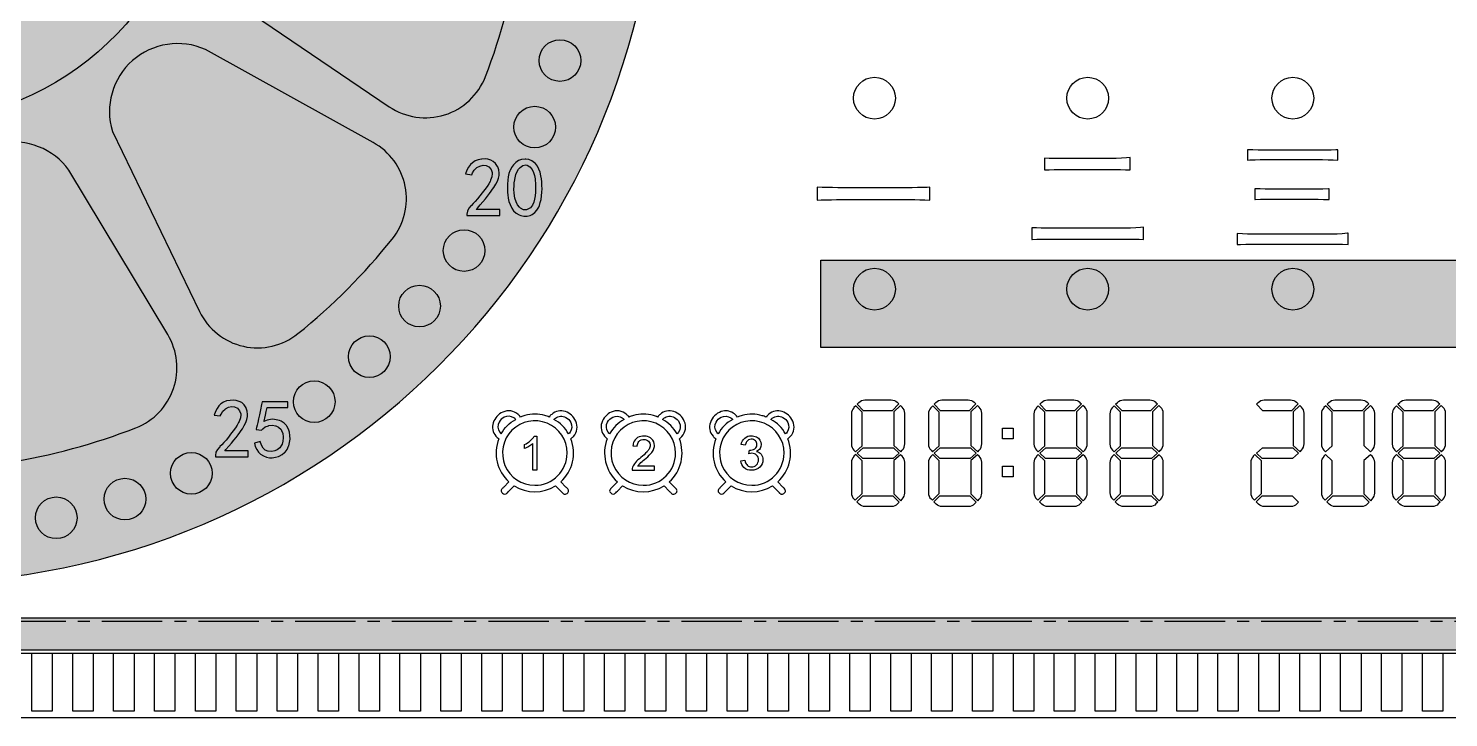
# Model space of a CAD drawing. Header units: millimetres. Extents: x 1653 to 3206, y -200 to 97.
# Drawn here: x 2999.8 to 3088, y -111.2 to -68.4 of the extents above; entities that cross this region are included whole.
import ezdxf

# ---------------------------------------------------------------- set-up
doc = ezdxf.new("R2010")
doc.units = ezdxf.units.MM
doc.header["$LTSCALE"] = 3
doc.linetypes.add('CENTER', pattern=[2, 1.25, -0.25, 0.25, -0.25])
for name, color, linetype in [('PR', 8, 'Continuous'), ('PR1', 7, 'Continuous'), ('PR2', 7, 'Continuous')]:
    doc.layers.add(name, color=color, linetype=linetype)

msp = doc.modelspace()

# ---------------------------------------------------------------- hatches: boundary and pattern name
at = {"layer": 'PR', "ltscale": 5.568232}
h = msp.add_hatch(color=256, dxfattribs=at)
h.paths.add_polyline_path([(2961.409, -3.448), (2931.526, -33.331), (2931.526, -81.165), (2957.409, -107.048), (3135.243, -107.048), (3161.126, -81.165), (3161.126, -33.331), (3131.243, -3.448)])
edge = h.paths.add_edge_path(flags=16)
edge.add_line((3114.189, -9.448), (2980.337, -9.448))
edge.add_arc((2985.616, -57.248), 48.091, 96.30279, 263.69721)
edge.add_line((2980.337, -105.048), (3114.189, -105.048))
edge.add_arc((3106.75, -57.248), 48.375, 278.84584, 441.15416)
at = {"layer": 'PR1'}
h = msp.add_hatch(color=1, dxfattribs=at)
h.paths.add_polyline_path([(3048.963, -82.835), (3134.356, -82.835), (3134.356, -88.263), (3048.963, -88.263)])
edge = h.paths.add_edge_path()
edge.add_line((3039.529, -54.723), (3031.854, -54.723))
edge.add_line((3031.854, -54.723), (3028.843, -57.403))
edge.add_line((3028.843, -57.403), (3010.153, -57.403))
edge.add_arc((2992.526, -58.539), 17.664, 3.68918, 89.89546)
edge.add_line((2992.558, -40.876), (2992.558, -21.347))
edge.add_line((2992.558, -21.347), (2990.526, -18.894))
edge.add_line((2990.526, -18.894), (2989.874, -11.456))
edge.add_arc((2992.526, -58.539), 47.158, 4.64143, 93.22354, ccw=False)
at = {"layer": 'PR2', "ltscale": 5.568232}
h = msp.add_hatch(color=2, dxfattribs=at)
edge = h.paths.add_edge_path()
edge.add_line((2992.639, -74.202), (2992.639, -93.676))
edge.add_line((2992.639, -93.676), (2995.788, -96.97))
edge.add_line((2995.788, -96.97), (2994.986, -102.832))
edge.add_arc((2992.526, -56.539), 46.358, 273.04225, 362.13292)
edge.add_line((3038.852, -54.814), (3031.917, -54.814))
edge.add_line((3031.917, -54.814), (3028.864, -57.531))
edge.add_line((3028.864, -57.531), (3010.161, -57.531))
edge.add_arc((2992.526, -56.539), 17.664, 270.36931, 356.78246, ccw=False)

# ---------------------------------------------------------------- linework, layer by layer
msp.add_line((2957.326, -107.248), (3135.326, -107.248))
at = {"linetype": 'Continuous'}
msp.add_lwpolyline([(2931.326, -33.248), (2931.326, -81.248), (2961.326, -111.248), (3131.326, -111.248), (3161.326, -81.248), (3161.326, -33.248), (3131.326, -3.248), (2961.326, -3.248)], close=True, dxfattribs=at)
at = {"linetype": 'CENTER'}
msp.add_lwpolyline([(3114.205, -9.248), (2980.326, -9.248, 0.895837), (2980.326, -105.248), (3114.205, -105.248, 0.856686)], format="xyb", close=True, dxfattribs=at)
for points in [[(3030.279, -63.41, 0.464472), (3026.255, -58.808), (3014.343, -59.015, 0.643485), (3011.883, -66.313), (3022.166, -73.294, 0.482284), (3028.142, -71.43, 0.0547)], [(3022.357, -81.519, 0.464472), (3021.173, -75.522), (3010.753, -69.745, 0.643485), (3004.974, -74.835), (3010.389, -86.022, 0.482284), (3016.496, -87.396, 0.0547)], [(3006.441, -93.241, 0.464472), (3008.415, -87.456), (3002.279, -77.243, 0.643485), (2994.73, -78.762), (2993.825, -91.157, 0.482284), (2998.428, -95.4, 0.0547)], [(3028.63, -92.927, 0.263924), (3028.796, -93.756, 0.05139), (3028.973, -93.928, 0.313494), (3029.602, -96.602), (3029.275, -96.929, 0.028654), (3029.165, -97.05, 0.02584), (3029.144, -97.08, 0.37713), (3029.164, -97.273, 0.079179), (3029.259, -97.346, 0.280677), (3029.422, -97.346, 0.077129), (3029.505, -97.275, -0.005709), (3029.598, -97.174), (3029.925, -96.847, 0.28954), (3032.496, -96.847), (3032.823, -97.174, -0.018175), (3032.895, -97.253), (3032.913, -97.272, 0.055985), (3032.986, -97.338, 0.300846), (3033.158, -97.348, 0.080674), (3033.254, -97.277, 0.317747), (3033.293, -97.115, 0.107409), (3033.197, -96.981, 0.004445), (3033.146, -96.929), (3032.819, -96.602, 0.313494), (3033.448, -93.928, 0.042872), (3033.605, -93.779, 0.302661), (3033.755, -92.831, 0.209217), (3033.106, -92.235, 0.270778), (3032.256, -92.408, 0.047315), (3032.095, -92.575, 0.021781), (3031.838, -92.486, 0.150408), (3030.597, -92.482, 0.02318), (3030.326, -92.575, 0.045946), (3030.167, -92.411, 0.302012), (3029.22, -92.272, 0.209477)], [(3029.031, -93.524, 0.042316), (3029.117, -93.627, -0.142816), (3030.024, -92.719, 0.049341), (3029.906, -92.624, 0.268904), (3029.31, -92.582, 0.160211), (3028.993, -92.887, 0.289223)], [(3033.304, -93.627, 0.14274), (3032.397, -92.719, -0.035863), (3032.484, -92.645, -0.296562), (3033.137, -92.596, -0.160212), (3033.441, -92.913, -0.268924), (3033.399, -93.509, -0.049335)], [(3039.561, -97.174, -0.01823), (3039.633, -97.253), (3039.651, -97.272, 0.05603), (3039.724, -97.339, 0.301348), (3039.895, -97.348, 0.080266), (3039.992, -97.276, 0.317606), (3040.031, -97.114, 0.088835), (3039.972, -97.022, 0.017769), (3039.884, -96.929), (3039.557, -96.602, 0.313387), (3040.186, -93.928, 0.042874), (3040.343, -93.779, 0.302625), (3040.493, -92.831, 0.209215), (3039.843, -92.235, 0.270789), (3038.994, -92.408, 0.047312), (3038.833, -92.575, 0.021782), (3038.576, -92.486, 0.150394), (3037.335, -92.482, 0.023168), (3037.063, -92.575, 0.04595), (3036.905, -92.411, 0.30205), (3035.958, -92.272, 0.209454), (3035.367, -92.927, 0.263908), (3035.534, -93.756, 0.051395), (3035.71, -93.928, 0.313387), (3036.339, -96.602), (3036.013, -96.929, 0.028457), (3035.902, -97.05, 0.025792), (3035.882, -97.08, 0.377004), (3035.902, -97.273, 0.079563), (3035.997, -97.346, 0.28026), (3036.16, -97.346, 0.077052), (3036.243, -97.275, -0.005663), (3036.335, -97.174), (3036.662, -96.847, 0.289519), (3039.234, -96.847)], [(3036.762, -92.719, 0.142835), (3035.854, -93.627, -0.042311), (3035.769, -93.524, -0.289183), (3035.731, -92.887, -0.160229), (3036.048, -92.582, -0.268927), (3036.644, -92.624, -0.049337)], [(3040.042, -93.627, 0.142908), (3039.134, -92.719, -0.035853), (3039.222, -92.645, -0.29652), (3039.875, -92.596, -0.160233), (3040.179, -92.913, -0.268899), (3040.137, -93.509, -0.049329)], [(3046.294, -96.602, 0.313418), (3046.924, -93.928, 0.045063), (3047.086, -93.773, 0.302255), (3047.228, -92.826, 0.209532), (3046.575, -92.233, 0.263753), (3045.746, -92.396, 0.051792), (3045.571, -92.575, 0.019576), (3045.334, -92.492, 0.150277), (3044.093, -92.476, 0.025282), (3043.801, -92.575, 0.078806), (3043.537, -92.331, 0.233987), (3042.788, -92.236, 0.230004), (3042.11, -92.912, 0.27049), (3042.276, -93.762, 0.049092), (3042.448, -93.928, 0.313442), (3043.077, -96.602), (3042.75, -96.929, 0.027829), (3042.636, -97.055, 0.027591), (3042.616, -97.086, 0.357724), (3042.635, -97.268, 0.080639), (3042.729, -97.343, 0.279133), (3042.893, -97.349, 0.087277), (3042.986, -97.269, -0.018466), (3043.073, -97.174), (3043.4, -96.847, 0.289541), (3045.972, -96.847), (3046.298, -97.174, -0.017068), (3046.34, -97.218), (3046.376, -97.258), (3046.393, -97.278), (3046.411, -97.296), (3046.43, -97.313, 0.027369), (3046.458, -97.336, 0.298636), (3046.627, -97.351, 0.081733), (3046.725, -97.281), (3046.735, -97.27, 0.318993), (3046.766, -97.109, 0.090584), (3046.686, -96.996, 0.006605), (3046.621, -96.929)], [(3043.499, -92.719, 0.14274), (3042.592, -93.627, -0.042316), (3042.507, -93.524, -0.289223), (3042.468, -92.887, -0.160211), (3042.786, -92.582, -0.268904), (3043.382, -92.624, -0.049341)], [(3046.78, -93.627, 0.142829), (3045.872, -92.719, -0.035853), (3045.96, -92.645, -0.29652), (3046.612, -92.596, -0.160233), (3046.917, -92.913, -0.268899), (3046.875, -93.509, -0.049329)], [(3033.216, -94.813, 2.414605), (3031.21, -96.818, 0.414094)], [(3039.953, -94.813, 2.414511), (3037.948, -96.818, 0.414113)], [(3046.691, -94.813, 2.414511), (3044.686, -96.818, 0.414113)], [(3031.081, -95.867), (3031.081, -94.224, -0.054788), (3030.842, -94.399, -0.046354), (3030.566, -94.535), (3030.566, -94.286, 0.073159), (3030.946, -94.037, 0.098203), (3031.173, -93.759), (3031.339, -93.759), (3031.339, -95.867)], [(3038.642, -95.619), (3037.612, -95.619, -0.057124), (3037.723, -95.477, -0.0209), (3038.019, -95.215, 0.030691), (3038.415, -94.848, 0.081441), (3038.59, -94.584, 0.099363), (3038.639, -94.342, 0.214259), (3038.463, -93.926, 0.161754), (3038.115, -93.767, 0.055241), (3037.892, -93.763, 0.164847), (3037.501, -93.92, 0.160953), (3037.321, -94.249, 0.030652), (3037.303, -94.366), (3037.568, -94.393, -0.120688), (3037.621, -94.163, -0.244997), (3037.908, -93.976, -0.034763), (3037.984, -93.972, -0.197143), (3038.265, -94.077, -0.211298), (3038.374, -94.333, -0.136006), (3038.304, -94.57, -0.05508), (3038.184, -94.731, -0.03436), (3037.791, -95.091, 0.042512), (3037.454, -95.409, 0.08733), (3037.284, -95.688, 0.100923), (3037.254, -95.867), (3038.642, -95.867)], [(3044.667, -95.672, 0.422109), (3045.1, -95.234, 0.435736), (3044.689, -94.826, 0.062064), (3044.507, -94.854), (3044.535, -94.628, 0.166387), (3044.868, -94.548, 0.272684), (3045.005, -94.28, 0.205748), (3044.915, -94.05, 0.210691), (3044.653, -93.952, 0.26474), (3044.355, -94.116, 0.096467), (3044.282, -94.33), (3044.024, -94.284, -0.178724), (3044.243, -93.879, -0.178151), (3044.656, -93.74, -0.120239), (3044.972, -93.814, -0.14392), (3045.194, -94.015, -0.288638), (3045.198, -94.532, -0.140462), (3044.981, -94.711, -0.175921), (3045.267, -94.885, -0.168245), (3045.373, -95.228, -0.209358), (3045.182, -95.685, -0.20336), (3044.666, -95.886, -0.198821), (3044.197, -95.712, -0.18451), (3043.998, -95.294), (3044.256, -95.26, 0.026719), (3044.283, -95.363, 0.136994), (3044.411, -95.579, 0.18774)]]:
    msp.add_lwpolyline(points, format="xyb", close=True)
for points in [[(3028.137, -76.542), (3027.918, -76.552), (3027.899, -76.554), (3027.688, -76.589), (3027.5, -76.664), (3027.333, -76.775), (3027.213, -76.895), (3027.1, -77.052), (3026.996, -77.242), (3026.907, -77.463), (3027.292, -77.523), (3027.341, -77.405), (3027.453, -77.23), (3027.595, -77.097), (3027.616, -77.081), (3027.798, -76.982), (3027.998, -76.936), (3028.178, -76.949), (3028.362, -77.038), (3028.492, -77.193), (3028.565, -77.381), (3028.567, -77.453), (3028.54, -77.645), (3028.463, -77.866), (3028.43, -77.936), (3028.35, -78.083), (3028.24, -78.253), (3028.102, -78.443), (3027.939, -78.656), (3027.802, -78.831), (3027.651, -79.015), (3027.513, -79.176), (3027.387, -79.313), (3027.271, -79.424), (3027.259, -79.435), (3027.118, -79.6), (3027.027, -79.78), (3026.988, -79.97), (3026.988, -80.051), (3029.028, -80.051), (3029.028, -79.687), (3027.575, -79.687), (3027.643, -79.608), (3027.823, -79.398), (3027.988, -79.201), (3028.139, -79.017), (3028.273, -78.85), (3028.395, -78.693), (3028.501, -78.552), (3028.589, -78.426), (3028.666, -78.313), (3028.786, -78.114), (3028.885, -77.918), (3028.951, -77.734), (3028.988, -77.565), (3028.99, -77.432), (3028.968, -77.221), (3028.908, -77.038), (3028.891, -77.007), (3028.767, -76.829), (3028.625, -76.695), (3028.47, -76.618), (3028.282, -76.552)], [(3030.644, -76.552), (3030.606, -76.554), (3030.391, -76.581), (3030.203, -76.647), (3030.038, -76.754), (3030.034, -76.759), (3029.887, -76.903), (3029.767, -77.071), (3029.674, -77.261), (3029.664, -77.286), (3029.606, -77.455), (3029.561, -77.651), (3029.53, -77.868), (3029.513, -78.11), (3029.513, -78.125), (3029.509, -78.379), (3029.513, -78.602), (3029.528, -78.794), (3029.552, -78.959), (3029.557, -78.972), (3029.604, -79.178), (3029.672, -79.377), (3029.755, -79.565), (3029.778, -79.608), (3029.893, -79.765), (3030.048, -79.9), (3030.241, -80.011), (3030.338, -80.057), (3030.534, -80.106), (3030.73, -80.106), (3030.927, -80.051), (3031.04, -79.997), (3031.202, -79.879), (3031.34, -79.73), (3031.452, -79.546), (3031.495, -79.437), (3031.551, -79.257), (3031.596, -79.057), (3031.631, -78.835), (3031.654, -78.596), (3031.658, -78.404), (3031.654, -78.182), (3031.642, -77.974), (3031.623, -77.773), (3031.592, -77.583), (3031.592, -77.581), (3031.54, -77.368), (3031.466, -77.174), (3031.369, -76.996), (3031.249, -76.835), (3031.191, -76.777), (3031.022, -76.651), (3030.84, -76.577)], [(3068.193, -76.46), (3067.946, -76.475), (3067.636, -76.491), (3067.313, -76.507), (3066.972, -76.522), (3064.124, -76.522), (3063.795, -76.519), (3063.466, -76.513), (3063.156, -76.504), (3062.868, -76.491), (3062.868, -77.227), (3062.877, -77.227), (3063.162, -77.212), (3063.472, -77.202), (3063.801, -77.199), (3064.152, -77.196), (3067, -77.196), (3067.253, -77.196), (3067.579, -77.202), (3067.893, -77.212), (3068.193, -77.227)], [(3081.072, -75.971), (3080.965, -75.977), (3080.661, -75.99), (3080.339, -75.996), (3080, -75.999), (3076.605, -75.999), (3076.438, -75.999), (3076.128, -75.993), (3075.809, -75.984), (3075.47, -75.971), (3075.47, -76.613), (3075.624, -76.607), (3075.95, -76.595), (3076.266, -76.585), (3076.573, -76.582), (3080, -76.582), (3080.132, -76.582), (3080.473, -76.588), (3080.787, -76.598), (3081.072, -76.613)], [(3030.687, -79.703), (3030.501, -79.703), (3030.321, -79.606), (3030.251, -79.544), (3030.137, -79.398), (3030.046, -79.209), (3029.978, -78.98), (3029.949, -78.84), (3029.924, -78.645), (3029.914, -78.439), (3029.918, -78.22), (3029.937, -77.988), (3029.941, -77.953), (3029.98, -77.709), (3030.038, -77.5), (3030.11, -77.323), (3030.199, -77.18), (3030.294, -77.064), (3030.458, -76.953), (3030.644, -76.916), (3030.743, -76.936), (3030.908, -77.029), (3031.049, -77.199), (3031.129, -77.376), (3031.191, -77.573), (3031.23, -77.786), (3031.235, -77.858), (3031.243, -78.058), (3031.247, -78.271), (3031.249, -78.494), (3031.247, -78.612), (3031.23, -78.827), (3031.197, -79.032), (3031.148, -79.222), (3031.061, -79.412), (3030.939, -79.569), (3030.786, -79.666)], [(3055.733, -78.3), (3055.58, -78.306), (3055.283, -78.316), (3054.967, -78.325), (3054.638, -78.328), (3054.294, -78.331), (3050.284, -78.331), (3050.018, -78.331), (3049.692, -78.325), (3049.373, -78.319), (3049.061, -78.312), (3048.751, -78.3), (3048.751, -79.098), (3049.001, -79.088), (3049.314, -79.079), (3049.633, -79.073), (3049.955, -79.066), (3050.284, -79.066), (3054.322, -79.066), (3054.469, -79.066), (3054.804, -79.069), (3055.126, -79.076), (3055.436, -79.085), (3055.733, -79.098)], [(3075.931, -78.393), (3075.931, -79.066), (3075.956, -79.063), (3076.288, -79.048), (3076.605, -79.038), (3076.908, -79.035), (3079.543, -79.035), (3079.587, -79.035), (3079.866, -79.038), (3080.188, -79.051), (3080.552, -79.066), (3080.552, -78.393), (3080.492, -78.396), (3080.157, -78.412), (3079.841, -78.418), (3079.543, -78.421), (3076.908, -78.421), (3076.883, -78.421), (3076.567, -78.418), (3076.247, -78.408)], [(3069.02, -80.783), (3068.823, -80.805), (3068.532, -80.827), (3068.2, -80.839), (3067.827, -80.846), (3063.356, -80.846), (3063.344, -80.846), (3062.993, -80.842), (3062.664, -80.836), (3062.357, -80.827), (3062.072, -80.814), (3062.072, -81.55), (3062.106, -81.547), (3062.379, -81.535), (3062.683, -81.525), (3063.018, -81.519), (3063.388, -81.519), (3067.827, -81.519), (3068.099, -81.519), (3068.438, -81.525), (3068.745, -81.535), (3069.02, -81.55)], [(3081.714, -81.15), (3081.686, -81.153), (3081.357, -81.187), (3081.04, -81.206), (3080.737, -81.212), (3075.959, -81.212), (3075.787, -81.212), (3075.47, -81.206), (3075.151, -81.197), (3074.828, -81.181), (3074.828, -81.854), (3075.026, -81.848), (3075.361, -81.836), (3075.674, -81.826), (3075.959, -81.826), (3080.737, -81.826), (3080.759, -81.826), (3081.05, -81.829), (3081.369, -81.839), (3081.714, -81.854)], [(3013.409, -95.04), (3013.409, -94.676), (3011.956, -94.676), (3012.024, -94.596), (3012.204, -94.385), (3012.369, -94.189), (3012.52, -94.007), (3012.655, -93.837), (3012.777, -93.682), (3012.882, -93.542), (3012.971, -93.414), (3013.047, -93.3), (3013.167, -93.104), (3013.266, -92.905), (3013.332, -92.724), (3013.37, -92.552), (3013.372, -92.42), (3013.349, -92.211), (3013.289, -92.027), (3013.273, -91.996), (3013.149, -91.816), (3013.006, -91.682), (3012.851, -91.606), (3012.663, -91.542), (3012.518, -91.531), (3012.299, -91.542), (3012.281, -91.542), (3012.07, -91.577), (3011.882, -91.651), (3011.714, -91.763), (3011.595, -91.883), (3011.481, -92.04), (3011.378, -92.23), (3011.289, -92.451), (3011.673, -92.511), (3011.723, -92.395), (3011.834, -92.219), (3011.977, -92.087), (3011.998, -92.071), (3012.179, -91.971), (3012.38, -91.926), (3012.56, -91.938), (3012.744, -92.027), (3012.874, -92.18), (3012.946, -92.37), (3012.948, -92.441), (3012.921, -92.635), (3012.845, -92.856), (3012.812, -92.924), (3012.731, -93.073), (3012.622, -93.24), (3012.483, -93.432), (3012.32, -93.643), (3012.183, -93.819), (3012.033, -94.003), (3011.894, -94.164), (3011.768, -94.3), (3011.652, -94.412), (3011.64, -94.424), (3011.499, -94.59), (3011.409, -94.767), (3011.369, -94.96), (3011.369, -95.04)], [(3015.874, -91.622), (3014.279, -91.622), (3014.242, -91.796), (3014.167, -92.137), (3014.103, -92.438), (3014.047, -92.697), (3014, -92.912), (3013.961, -93.087), (3013.93, -93.22), (3013.909, -93.311), (3013.895, -93.36), (3014.238, -93.401), (3014.31, -93.315), (3014.471, -93.191), (3014.661, -93.118), (3014.698, -93.11), (3014.911, -93.087), (3015.106, -93.118), (3015.118, -93.122), (3015.298, -93.213), (3015.449, -93.36), (3015.478, -93.406), (3015.554, -93.59), (3015.591, -93.806), (3015.589, -93.868), (3015.566, -94.081), (3015.511, -94.271), (3015.486, -94.319), (3015.366, -94.486), (3015.207, -94.614), (3015.064, -94.681), (3014.868, -94.714), (3014.643, -94.695), (3014.622, -94.691), (3014.469, -94.627), (3014.341, -94.505), (3014.238, -94.325), (3014.157, -94.09), (3013.793, -94.191), (3013.851, -94.402), (3013.936, -94.598), (3014.045, -94.757), (3014.178, -94.877), (3014.353, -94.991), (3014.543, -95.067), (3014.742, -95.1), (3014.891, -95.102), (3015.097, -95.077), (3015.287, -95.02), (3015.327, -95.005), (3015.513, -94.908), (3015.672, -94.776), (3015.701, -94.749), (3015.825, -94.592), (3015.914, -94.393), (3015.926, -94.356), (3015.984, -94.152), (3016.015, -93.947), (3016.015, -93.941), (3016.004, -93.726), (3015.973, -93.523), (3015.905, -93.337), (3015.812, -93.139), (3015.779, -93.091), (3015.637, -92.953), (3015.449, -92.835), (3015.354, -92.798), (3015.151, -92.742), (3014.944, -92.713), (3014.789, -92.726), (3014.589, -92.773), (3014.378, -92.856), (3014.391, -92.817), (3014.438, -92.647), (3014.486, -92.451), (3014.533, -92.23), (3014.581, -91.986), (3015.874, -91.986)], [(3051.415, -91.607), (3051.506, -91.557), (3051.605, -91.525), (3051.708, -91.512), (3051.724, -91.512), (3053.343, -91.512), (3053.447, -91.522), (3053.546, -91.551), (3053.638, -91.598), (3053.72, -91.662), (3053.731, -91.673), (3053.819, -91.76), (3053.399, -92.18), (3051.629, -92.18), (3051.229, -91.78), (3051.335, -91.673)], [(3056.198, -91.607), (3056.289, -91.557), (3056.388, -91.525), (3056.491, -91.512), (3056.507, -91.512), (3058.126, -91.512), (3058.23, -91.522), (3058.329, -91.551), (3058.421, -91.598), (3058.503, -91.662), (3058.514, -91.673), (3058.602, -91.76), (3058.182, -92.18), (3056.412, -92.18), (3056.012, -91.78), (3056.118, -91.673)], [(3062.752, -91.607), (3062.843, -91.557), (3062.942, -91.525), (3063.045, -91.512), (3063.06, -91.512), (3064.68, -91.512), (3064.783, -91.522), (3064.883, -91.551), (3064.975, -91.598), (3065.057, -91.662), (3065.067, -91.673), (3065.156, -91.76), (3064.736, -92.18), (3062.966, -92.18), (3062.565, -91.78), (3062.672, -91.673)], [(3067.469, -91.607), (3067.559, -91.557), (3067.658, -91.525), (3067.761, -91.512), (3067.777, -91.512), (3069.396, -91.512), (3069.5, -91.522), (3069.599, -91.551), (3069.691, -91.598), (3069.773, -91.662), (3069.784, -91.673), (3069.872, -91.76), (3069.452, -92.18), (3067.682, -92.18), (3067.282, -91.78), (3067.389, -91.673)], [(3076.215, -91.607), (3076.306, -91.557), (3076.405, -91.525), (3076.508, -91.512), (3076.523, -91.512), (3078.143, -91.512), (3078.246, -91.522), (3078.346, -91.551), (3078.438, -91.598), (3078.52, -91.662), (3078.53, -91.673), (3078.619, -91.76), (3078.199, -92.18), (3076.429, -92.18), (3076.028, -91.78), (3076.135, -91.673)], [(3080.603, -91.607), (3080.693, -91.557), (3080.792, -91.525), (3080.895, -91.512), (3080.911, -91.512), (3082.53, -91.512), (3082.634, -91.522), (3082.733, -91.551), (3082.826, -91.598), (3082.907, -91.662), (3082.918, -91.673), (3083.006, -91.76), (3082.586, -92.18), (3080.816, -92.18), (3080.416, -91.78), (3080.523, -91.673)], [(3085.003, -91.607), (3085.094, -91.557), (3085.193, -91.525), (3085.296, -91.512), (3085.311, -91.512), (3086.931, -91.512), (3087.035, -91.522), (3087.134, -91.551), (3087.226, -91.598), (3087.308, -91.662), (3087.319, -91.673), (3087.407, -91.76), (3086.987, -92.18), (3085.217, -92.18), (3084.816, -91.78), (3084.923, -91.673)], [(3050.966, -94.558), (3051.032, -94.638), (3051.129, -94.735), (3051.54, -94.361), (3051.54, -92.278), (3051.139, -91.878), (3051.032, -91.986), (3051.021, -91.997), (3050.957, -92.078), (3050.91, -92.17), (3050.881, -92.27), (3050.871, -92.373), (3050.871, -94.25), (3050.871, -94.266), (3050.884, -94.368), (3050.916, -94.467)], [(3054.182, -94.25), (3054.182, -92.336), (3054.17, -92.232), (3054.138, -92.133), (3054.088, -92.042), (3054.021, -91.961), (3053.912, -91.853), (3053.513, -92.253), (3053.513, -94.337), (3053.932, -94.727), (3054.022, -94.638), (3054.033, -94.627), (3054.097, -94.545), (3054.144, -94.453), (3054.173, -94.353)], [(3055.749, -94.558), (3055.815, -94.638), (3055.912, -94.735), (3056.323, -94.361), (3056.323, -92.278), (3055.922, -91.878), (3055.815, -91.986), (3055.804, -91.997), (3055.74, -92.078), (3055.693, -92.17), (3055.664, -92.27), (3055.654, -92.373), (3055.654, -94.25), (3055.654, -94.266), (3055.667, -94.368), (3055.699, -94.467)], [(3058.965, -94.25), (3058.965, -92.336), (3058.953, -92.232), (3058.921, -92.133), (3058.871, -92.042), (3058.804, -91.961), (3058.695, -91.853), (3058.296, -92.253), (3058.296, -94.337), (3058.715, -94.727), (3058.805, -94.638), (3058.816, -94.627), (3058.88, -94.545), (3058.927, -94.453), (3058.956, -94.353)], [(3062.303, -94.558), (3062.369, -94.638), (3062.466, -94.735), (3062.877, -94.361), (3062.877, -92.278), (3062.476, -91.878), (3062.369, -91.986), (3062.358, -91.997), (3062.294, -92.078), (3062.247, -92.17), (3062.218, -92.27), (3062.208, -92.373), (3062.208, -94.25), (3062.208, -94.266), (3062.221, -94.368), (3062.253, -94.467)], [(3065.519, -94.25), (3065.519, -92.336), (3065.506, -92.232), (3065.475, -92.133), (3065.425, -92.042), (3065.358, -91.961), (3065.249, -91.853), (3064.85, -92.253), (3064.85, -94.337), (3065.269, -94.727), (3065.358, -94.638), (3065.37, -94.627), (3065.433, -94.545), (3065.481, -94.453), (3065.51, -94.353)], [(3067.019, -94.558), (3067.085, -94.638), (3067.182, -94.735), (3067.593, -94.361), (3067.593, -92.278), (3067.193, -91.878), (3067.085, -91.986), (3067.074, -91.997), (3067.01, -92.078), (3066.963, -92.17), (3066.934, -92.27), (3066.924, -92.373), (3066.924, -94.25), (3066.924, -94.266), (3066.937, -94.368), (3066.969, -94.467)], [(3070.235, -94.25), (3070.235, -92.336), (3070.223, -92.232), (3070.191, -92.133), (3070.141, -92.042), (3070.074, -91.961), (3069.965, -91.853), (3069.567, -92.253), (3069.567, -94.337), (3069.985, -94.727), (3070.075, -94.638), (3070.086, -94.627), (3070.15, -94.545), (3070.197, -94.453), (3070.226, -94.353)], [(3078.982, -94.25), (3078.982, -92.336), (3078.969, -92.232), (3078.938, -92.133), (3078.888, -92.042), (3078.821, -91.961), (3078.712, -91.853), (3078.313, -92.253), (3078.313, -94.337), (3078.732, -94.727), (3078.821, -94.638), (3078.833, -94.627), (3078.896, -94.545), (3078.944, -94.453), (3078.973, -94.353)], [(3080.153, -94.558), (3080.219, -94.638), (3080.316, -94.735), (3080.727, -94.361), (3080.727, -92.278), (3080.327, -91.878), (3080.219, -91.986), (3080.208, -91.997), (3080.144, -92.078), (3080.097, -92.17), (3080.068, -92.27), (3080.058, -92.373), (3080.058, -94.25), (3080.058, -94.266), (3080.071, -94.368), (3080.103, -94.467)], [(3083.369, -94.25), (3083.369, -92.336), (3083.357, -92.232), (3083.325, -92.133), (3083.275, -92.042), (3083.208, -91.961), (3083.1, -91.853), (3082.701, -92.253), (3082.701, -94.337), (3083.119, -94.727), (3083.209, -94.638), (3083.22, -94.627), (3083.284, -94.545), (3083.331, -94.453), (3083.36, -94.353)], [(3084.554, -94.558), (3084.62, -94.638), (3084.717, -94.735), (3085.128, -94.361), (3085.128, -92.278), (3084.727, -91.878), (3084.62, -91.986), (3084.609, -91.997), (3084.545, -92.078), (3084.498, -92.17), (3084.469, -92.27), (3084.459, -92.373), (3084.459, -94.25), (3084.459, -94.266), (3084.472, -94.368), (3084.504, -94.467)], [(3087.77, -94.25), (3087.77, -92.336), (3087.758, -92.232), (3087.726, -92.133), (3087.676, -92.042), (3087.609, -91.961), (3087.5, -91.853), (3087.101, -92.253), (3087.101, -94.337), (3087.52, -94.727), (3087.61, -94.638), (3087.621, -94.627), (3087.685, -94.545), (3087.732, -94.453), (3087.761, -94.353)], [(3060.257, -93.928), (3060.257, -93.26), (3060.925, -93.26), (3060.925, -93.928)], [(3050.966, -97.586), (3051.032, -97.666), (3051.115, -97.749), (3051.54, -97.324), (3051.54, -95.287), (3051.136, -94.909), (3051.032, -95.014), (3051.021, -95.025), (3050.957, -95.106), (3050.91, -95.198), (3050.881, -95.298), (3050.871, -95.401), (3050.871, -97.278), (3050.871, -97.294), (3050.884, -97.396), (3050.916, -97.495)], [(3053.836, -94.818), (3053.462, -95.153), (3051.59, -95.153), (3051.233, -94.819), (3051.601, -94.483), (3053.476, -94.483)], [(3054.022, -95.014), (3053.924, -94.916), (3053.513, -95.284), (3053.513, -97.35), (3053.936, -97.772), (3054.026, -97.683), (3054.096, -97.593), (3054.144, -97.5), (3054.173, -97.401), (3054.182, -97.298), (3054.182, -95.401), (3054.182, -95.386), (3054.17, -95.283), (3054.138, -95.184), (3054.088, -95.093)], [(3055.749, -97.586), (3055.815, -97.666), (3055.898, -97.749), (3056.323, -97.324), (3056.323, -95.287), (3055.919, -94.909), (3055.815, -95.014), (3055.804, -95.025), (3055.74, -95.106), (3055.693, -95.198), (3055.664, -95.298), (3055.654, -95.401), (3055.654, -97.278), (3055.654, -97.294), (3055.667, -97.396), (3055.699, -97.495)], [(3058.619, -94.818), (3058.245, -95.153), (3056.373, -95.153), (3056.016, -94.819), (3056.384, -94.483), (3058.259, -94.483)], [(3058.805, -95.014), (3058.707, -94.916), (3058.296, -95.284), (3058.296, -97.35), (3058.719, -97.772), (3058.809, -97.683), (3058.879, -97.593), (3058.927, -97.5), (3058.956, -97.401), (3058.965, -97.298), (3058.965, -95.401), (3058.965, -95.386), (3058.953, -95.283), (3058.921, -95.184), (3058.871, -95.093)], [(3062.302, -97.586), (3062.369, -97.666), (3062.452, -97.749), (3062.877, -97.324), (3062.877, -95.287), (3062.473, -94.909), (3062.369, -95.014), (3062.358, -95.025), (3062.294, -95.106), (3062.247, -95.198), (3062.218, -95.298), (3062.208, -95.401), (3062.208, -97.278), (3062.208, -97.294), (3062.221, -97.396), (3062.253, -97.495)], [(3065.172, -94.818), (3064.799, -95.153), (3062.927, -95.153), (3062.57, -94.819), (3062.938, -94.483), (3064.813, -94.483)], [(3065.358, -95.014), (3065.261, -94.916), (3064.85, -95.284), (3064.85, -97.35), (3065.272, -97.772), (3065.362, -97.683), (3065.433, -97.593), (3065.481, -97.5), (3065.51, -97.401), (3065.519, -97.298), (3065.519, -95.401), (3065.519, -95.386), (3065.507, -95.283), (3065.475, -95.184), (3065.425, -95.093)], [(3067.019, -97.586), (3067.085, -97.666), (3067.168, -97.749), (3067.593, -97.324), (3067.593, -95.287), (3067.189, -94.909), (3067.085, -95.014), (3067.074, -95.025), (3067.01, -95.106), (3066.963, -95.198), (3066.934, -95.298), (3066.924, -95.401), (3066.924, -97.278), (3066.924, -97.294), (3066.937, -97.396), (3066.969, -97.495)], [(3069.889, -94.818), (3069.515, -95.153), (3067.643, -95.153), (3067.286, -94.819), (3067.654, -94.483), (3069.53, -94.483)], [(3070.075, -95.014), (3069.977, -94.916), (3069.567, -95.284), (3069.567, -97.35), (3069.989, -97.772), (3070.079, -97.683), (3070.149, -97.593), (3070.197, -97.5), (3070.226, -97.401), (3070.235, -97.298), (3070.235, -95.401), (3070.235, -95.386), (3070.223, -95.283), (3070.191, -95.184), (3070.141, -95.093)], [(3075.765, -97.586), (3075.832, -97.666), (3075.915, -97.749), (3076.34, -97.324), (3076.34, -95.287), (3075.936, -94.909), (3075.832, -95.014), (3075.821, -95.025), (3075.757, -95.106), (3075.71, -95.198), (3075.681, -95.298), (3075.671, -95.401), (3075.671, -97.278), (3075.671, -97.294), (3075.684, -97.396), (3075.716, -97.495)], [(3078.635, -94.818), (3078.262, -95.153), (3076.39, -95.153), (3076.033, -94.819), (3076.401, -94.483), (3078.276, -94.483)], [(3080.153, -97.586), (3080.219, -97.666), (3080.302, -97.749), (3080.727, -97.324), (3080.727, -95.287), (3080.323, -94.909), (3080.219, -95.014), (3080.208, -95.025), (3080.144, -95.106), (3080.097, -95.198), (3080.068, -95.298), (3080.058, -95.401), (3080.058, -97.278), (3080.058, -97.294), (3080.071, -97.396), (3080.103, -97.495)], [(3083.209, -95.014), (3083.111, -94.916), (3082.701, -95.284), (3082.701, -97.35), (3083.123, -97.772), (3083.213, -97.683), (3083.283, -97.593), (3083.331, -97.5), (3083.36, -97.401), (3083.369, -97.298), (3083.369, -95.401), (3083.369, -95.386), (3083.357, -95.283), (3083.325, -95.184), (3083.275, -95.093)], [(3084.554, -97.586), (3084.62, -97.666), (3084.703, -97.749), (3085.128, -97.324), (3085.128, -95.287), (3084.724, -94.909), (3084.62, -95.014), (3084.609, -95.025), (3084.545, -95.106), (3084.498, -95.198), (3084.469, -95.298), (3084.459, -95.401), (3084.459, -97.278), (3084.459, -97.294), (3084.472, -97.396), (3084.504, -97.495)], [(3087.423, -94.818), (3087.05, -95.153), (3085.178, -95.153), (3084.821, -94.819), (3085.189, -94.483), (3087.064, -94.483)], [(3087.61, -95.014), (3087.512, -94.916), (3087.101, -95.284), (3087.101, -97.35), (3087.524, -97.772), (3087.613, -97.683), (3087.684, -97.593), (3087.732, -97.5), (3087.761, -97.401), (3087.77, -97.298), (3087.77, -95.401), (3087.77, -95.386), (3087.758, -95.283), (3087.726, -95.184), (3087.676, -95.093)], [(3060.257, -96.288), (3060.257, -95.619), (3060.925, -95.619), (3060.925, -96.288)], [(3053.652, -98.041), (3053.561, -98.091), (3053.462, -98.123), (3053.359, -98.136), (3053.343, -98.136), (3051.728, -98.136), (3051.625, -98.127), (3051.525, -98.098), (3051.433, -98.05), (3051.351, -97.985), (3051.208, -97.843), (3051.583, -97.467), (3053.444, -97.467), (3053.842, -97.865), (3053.731, -97.975)], [(3058.435, -98.041), (3058.344, -98.091), (3058.245, -98.123), (3058.142, -98.136), (3058.126, -98.136), (3056.511, -98.136), (3056.408, -98.127), (3056.308, -98.098), (3056.216, -98.05), (3056.134, -97.985), (3055.991, -97.843), (3056.366, -97.467), (3058.227, -97.467), (3058.625, -97.865), (3058.514, -97.975)], [(3064.988, -98.041), (3064.898, -98.091), (3064.799, -98.123), (3064.696, -98.136), (3064.68, -98.136), (3063.065, -98.136), (3062.962, -98.127), (3062.862, -98.098), (3062.77, -98.05), (3062.688, -97.985), (3062.545, -97.843), (3062.92, -97.467), (3064.781, -97.467), (3065.179, -97.865), (3065.068, -97.975)], [(3069.705, -98.041), (3069.614, -98.091), (3069.515, -98.123), (3069.412, -98.136), (3069.396, -98.136), (3067.781, -98.136), (3067.678, -98.127), (3067.578, -98.098), (3067.486, -98.05), (3067.404, -97.985), (3067.261, -97.843), (3067.636, -97.467), (3069.497, -97.467), (3069.895, -97.865), (3069.784, -97.975)], [(3078.451, -98.041), (3078.361, -98.091), (3078.262, -98.123), (3078.159, -98.136), (3078.143, -98.136), (3076.528, -98.136), (3076.424, -98.127), (3076.325, -98.098), (3076.233, -98.05), (3076.151, -97.985), (3076.008, -97.843), (3076.383, -97.467), (3078.244, -97.467), (3078.642, -97.865), (3078.531, -97.975)], [(3082.839, -98.041), (3082.748, -98.091), (3082.649, -98.123), (3082.546, -98.136), (3082.53, -98.136), (3080.915, -98.136), (3080.812, -98.127), (3080.712, -98.098), (3080.62, -98.05), (3080.538, -97.985), (3080.395, -97.843), (3080.77, -97.467), (3082.631, -97.467), (3083.029, -97.865), (3082.919, -97.975)], [(3087.24, -98.041), (3087.149, -98.091), (3087.05, -98.123), (3086.947, -98.136), (3086.931, -98.136), (3085.316, -98.136), (3085.213, -98.127), (3085.113, -98.098), (3085.021, -98.05), (3084.939, -97.985), (3084.796, -97.843), (3085.171, -97.467), (3087.032, -97.467), (3087.43, -97.865), (3087.319, -97.975)], [(2999.971, -110.848), (2999.971, -107.248), (3001.241, -107.248), (3001.241, -110.848)], [(3002.511, -110.848), (3002.511, -107.248), (3003.781, -107.248), (3003.781, -110.848)], [(3005.051, -110.848), (3005.051, -107.248), (3006.321, -107.248), (3006.321, -110.848)], [(3007.591, -110.848), (3007.591, -107.248), (3008.861, -107.248), (3008.861, -110.848)], [(3010.131, -110.848), (3010.131, -107.248), (3011.401, -107.248), (3011.401, -110.848)], [(3012.671, -110.848), (3012.671, -107.248), (3013.941, -107.248), (3013.941, -110.848)], [(3015.211, -110.848), (3015.211, -107.248), (3016.481, -107.248), (3016.481, -110.848)], [(3017.751, -110.848), (3017.751, -107.248), (3019.021, -107.248), (3019.021, -110.848)], [(3020.291, -110.848), (3020.291, -107.248), (3021.561, -107.248), (3021.561, -110.848)], [(3022.831, -110.848), (3022.831, -107.248), (3024.101, -107.248), (3024.101, -110.848)], [(3025.371, -110.848), (3025.371, -107.248), (3026.641, -107.248), (3026.641, -110.848)], [(3027.911, -110.848), (3027.911, -107.248), (3029.181, -107.248), (3029.181, -110.848)], [(3030.451, -110.848), (3030.451, -107.248), (3031.721, -107.248), (3031.721, -110.848)], [(3032.991, -110.848), (3032.991, -107.248), (3034.261, -107.248), (3034.261, -110.848)], [(3035.531, -110.848), (3035.531, -107.248), (3036.801, -107.248), (3036.801, -110.848)], [(3038.071, -110.848), (3038.071, -107.248), (3039.341, -107.248), (3039.341, -110.848)], [(3040.611, -110.848), (3040.611, -107.248), (3041.881, -107.248), (3041.881, -110.848)], [(3043.151, -110.848), (3043.151, -107.248), (3044.421, -107.248), (3044.421, -110.848)], [(3045.691, -110.848), (3045.691, -107.248), (3046.961, -107.248), (3046.961, -110.848)], [(3048.231, -110.848), (3048.231, -107.248), (3049.501, -107.248), (3049.501, -110.848)], [(3050.771, -110.848), (3050.771, -107.248), (3052.041, -107.248), (3052.041, -110.848)], [(3053.311, -110.848), (3053.311, -107.248), (3054.581, -107.248), (3054.581, -110.848)], [(3055.851, -110.848), (3055.851, -107.248), (3057.121, -107.248), (3057.121, -110.848)], [(3058.391, -110.848), (3058.391, -107.248), (3059.661, -107.248), (3059.661, -110.848)], [(3060.931, -110.848), (3060.931, -107.248), (3062.201, -107.248), (3062.201, -110.848)], [(3063.471, -110.848), (3063.471, -107.248), (3064.741, -107.248), (3064.741, -110.848)], [(3066.011, -110.848), (3066.011, -107.248), (3067.281, -107.248), (3067.281, -110.848)], [(3068.551, -110.848), (3068.551, -107.248), (3069.821, -107.248), (3069.821, -110.848)], [(3071.091, -110.848), (3071.091, -107.248), (3072.361, -107.248), (3072.361, -110.848)], [(3073.631, -110.848), (3073.631, -107.248), (3074.901, -107.248), (3074.901, -110.848)], [(3076.171, -110.848), (3076.171, -107.248), (3077.441, -107.248), (3077.441, -110.848)], [(3078.711, -110.848), (3078.711, -107.248), (3079.981, -107.248), (3079.981, -110.848)], [(3081.251, -110.848), (3081.251, -107.248), (3082.521, -107.248), (3082.521, -110.848)], [(3083.791, -110.848), (3083.791, -107.248), (3085.061, -107.248), (3085.061, -110.848)], [(3086.331, -110.848), (3086.331, -107.248), (3087.601, -107.248), (3087.601, -110.848)]]:
    msp.add_lwpolyline(points, close=True)
for centre, radius in [((3032.77, -70.428), 1.294), ((3052.303, -72.765), 1.298), ((3065.548, -72.765), 1.298), ((3078.287, -72.765), 1.298), ((3031.203, -74.564), 1.294), ((3026.818, -82.233), 1.294), ((3052.303, -84.633), 1.298), ((3065.548, -84.633), 1.298), ((3078.287, -84.633), 1.298), ((3024.049, -85.682), 1.294), ((3020.934, -88.823), 1.294), ((3017.509, -91.621), 1.294), ((3009.877, -96.071), 1.294), ((3005.754, -97.674), 1.294), ((3001.486, -98.836), 1.294)]:
    msp.add_circle(centre, radius)
at = {"layer": 'PR', "linetype": 'Continuous'}
msp.add_lwpolyline([(2961.409, -3.448), (2931.526, -33.331), (2931.526, -81.165), (2957.409, -107.048), (3135.243, -107.048), (3161.126, -81.165), (3161.126, -33.331), (3131.243, -3.448)], close=True, dxfattribs=at)
msp.add_lwpolyline([(3114.189, -9.448), (2980.337, -9.448, 0.895631), (2980.337, -105.048), (3114.189, -105.048, 0.85641)], format="xyb", close=True, dxfattribs=at)
at = {"layer": 'PR1', "color": 1}
msp.add_lwpolyline([(3048.963, -82.835), (3134.356, -82.835), (3134.356, -88.263), (3048.963, -88.263)], close=True, dxfattribs=at)
at = {"layer": 'PR2', "color": 2}
msp.add_lwpolyline([(2992.639, -74.202), (2992.639, -93.676), (2995.788, -96.97), (2994.986, -102.832, 0.409573), (3038.852, -54.814), (3031.917, -54.814), (3028.864, -57.531), (3010.161, -57.531, -0.395994)], format="xyb", close=True, dxfattribs=at)

doc.saveas('drawing.dxf')
